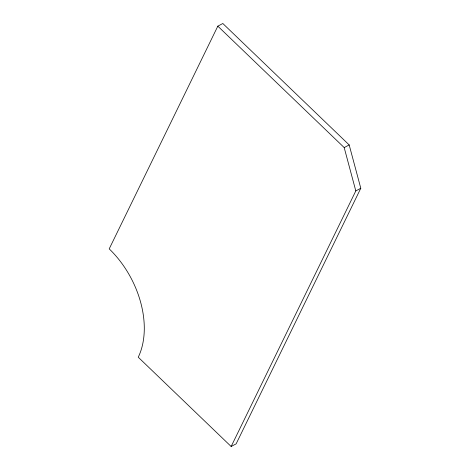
<?xml version="1.0" encoding="UTF-8"?>
<svg xmlns="http://www.w3.org/2000/svg" width="470" height="470" viewBox="0 0 470 470"><rect width="100%" height="100%" fill="white"/><g stroke="black" fill="none" stroke-linecap="round" stroke-linejoin="round"><path stroke-width="0.7" d="M217.827 26.161L109.204 248.877A81.739 54.861 62 0 1 138.239 357.212L231.152 446.5L236.146 443.839L360.796 188.264L349.181 144.93L222.821 23.5L217.827 26.161L344.193 147.586L355.808 190.926L231.152 446.5M344.193 147.586L349.181 144.93M355.808 190.926L360.796 188.264"/></g></svg>
